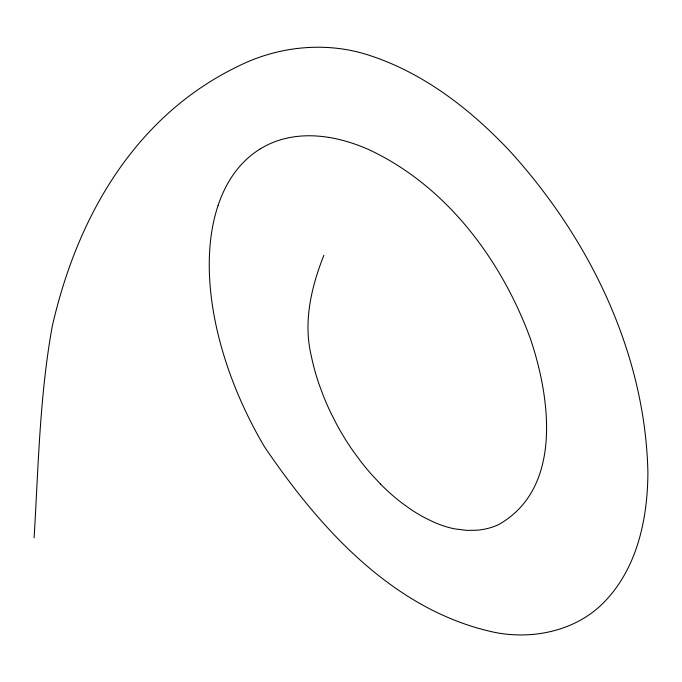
<?xml version="1.0" encoding="UTF-8"?>
<svg xmlns="http://www.w3.org/2000/svg" width="682" height="682" viewBox="0 0 682 682"><rect width="100%" height="100%" fill="white"/><g stroke="black" fill="none" stroke-linecap="round" stroke-linejoin="round"><path stroke-width="1.02" d="M34.1 537.842C38.388 467.247 39.582 396.02 52.258 326.277A882.61 509.573 60 0 1 237.847 66.41C278.427 45.984 326.883 41.048 370.173 55.626C423.854 73.247 469.676 108.873 508.243 149.349C588.685 237.063 645.249 352.031 647.9 472.421C647.712 517.826 637.713 566.375 605.718 600.467C578.038 630.373 534.228 640.057 495.123 632.461C394.17 611.123 320.011 528.729 264.497 446.804A254.821 147.116 60 0 1 240.32 399.643A254.974 147.21 60 0 1 221.343 346.737A254.974 147.21 60 0 1 211.036 294.991A254.974 147.21 60 0 1 218.087 205.487M323.873 255.281C311.29 286.977 303.038 322.143 311.324 356.004A155.206 89.606 60 0 0 319.082 384.316L323.345 395.807A166.093 95.889 60 0 0 330.94 413.104L336.644 424.298A155.206 89.606 60 0 0 352.978 450.836L360.343 460.87A166.093 95.889 60 0 0 372.21 475.192L380.411 483.956M260.055 149.017A254.974 147.21 60 0 1 328.315 137.338M218.104 205.384A254.974 147.21 60 0 1 260.004 149.077M328.4 137.338A254.974 147.21 60 0 1 368.263 149.367C445.977 185.385 501.168 259.339 530.246 338.289C550.263 397.18 563.204 487.92 498.789 524.526A177.763 102.632 60 0 1 477.016 530.212L466.982 530.4L454.502 528.831A155.206 89.606 60 0 1 432.951 521.764L424.068 517.382A166.093 95.889 60 0 1 410.547 509.198L401.707 502.839A155.206 89.606 60 0 1 380.411 483.956"/></g></svg>
